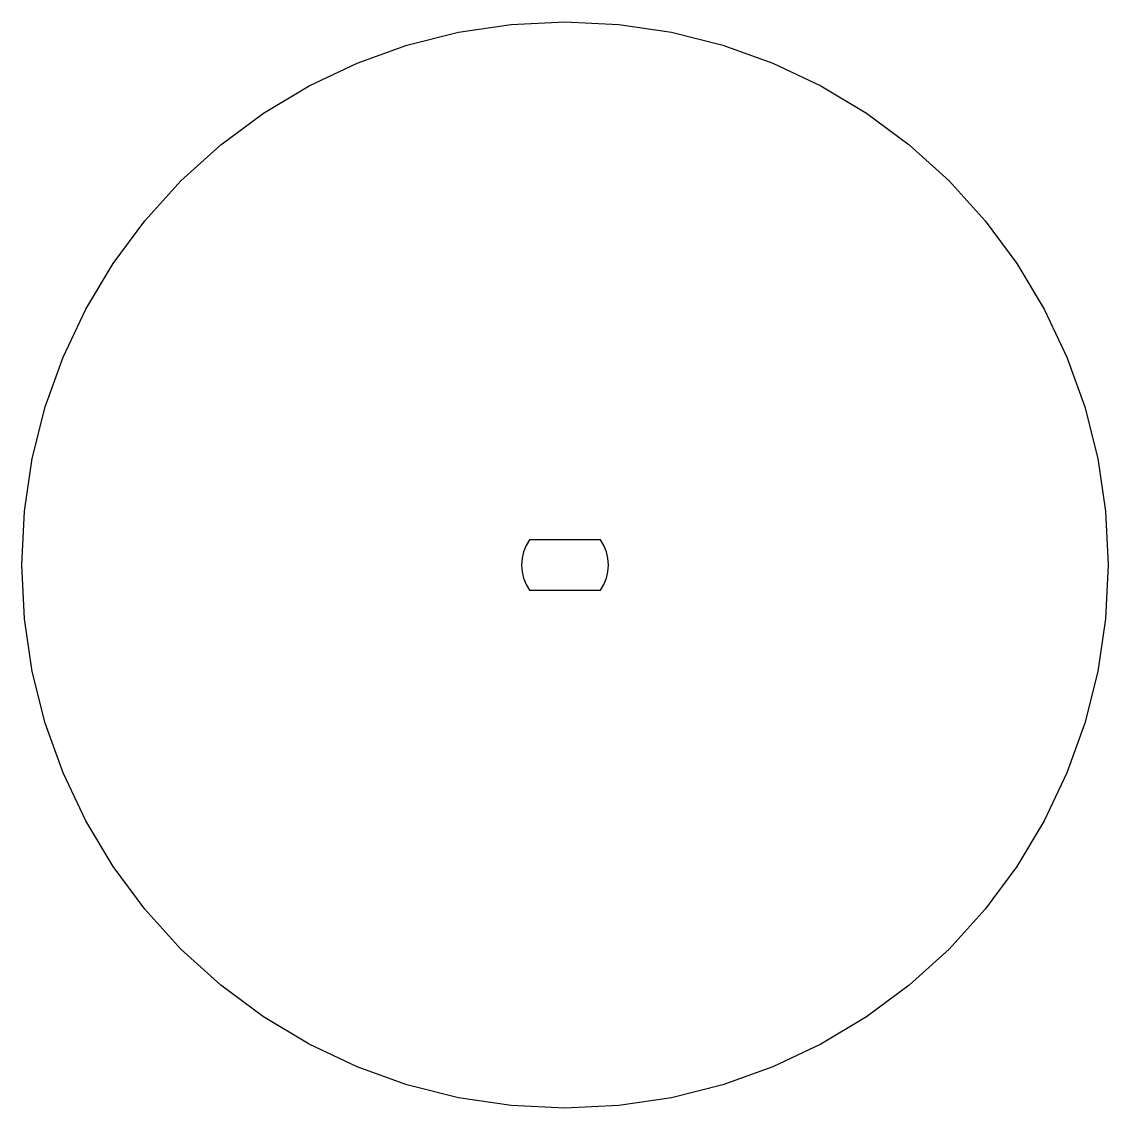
# Model space of a CAD drawing. Extents: x 0.1 to 60.1, y 0.1 to 60.1.
import ezdxf

# ---------------------------------------------------------------- set-up
doc = ezdxf.new("R2010")
doc.units = 0
doc.layers.add('Layer_1', color=7, linetype='CONTINUOUS')

msp = doc.modelspace()

# ---------------------------------------------------------------- linework, layer by layer
at = {"layer": 'Layer_1', "color": 7}
for points in [[(60.099784, 30.100004), (59.952984, 27.134903), (59.517984, 24.219904), (58.802985, 21.374905), (57.816185, 18.619506), (56.565585, 15.973306), (55.059385, 13.456007), (53.305786, 11.087308), (51.312986, 8.886808), (49.112487, 6.893909), (46.743788, 5.14031), (44.226488, 3.63421), (41.580289, 2.38361), (38.82479, 1.396711), (35.979791, 0.681811), (33.064892, 0.246811), (30.099792, 0.100011), (27.134593, 0.246811), (24.219693, 0.681811), (21.374694, 1.396711), (18.619295, 2.38361), (15.973096, 3.63421), (13.455796, 5.14031), (11.086997, 6.893909), (8.886598, 8.886808), (6.893998, 11.087308), (5.139999, 13.456007), (3.633999, 15.973306), (2.382999, 18.619506), (1.397, 21.374905), (0.682, 24.219904), (0.247, 27.134903), (0.1, 30.100004), (0.247, 33.065103), (0.682, 35.980002), (1.397, 38.825001), (2.382999, 41.5805), (3.633999, 44.2267), (5.139999, 46.743999), (6.893998, 49.112698), (8.886598, 51.313198), (11.086997, 53.306097), (13.455796, 55.059597), (15.973096, 56.565786), (18.619295, 57.816366), (21.374694, 58.803226), (24.219693, 59.518215), (27.134593, 59.953185), (30.099792, 60.099985), (33.064892, 59.953185), (35.979791, 59.518215), (38.82479, 58.803226), (41.580289, 57.816366), (44.226488, 56.565786), (46.743788, 55.059597), (49.112487, 53.306097), (51.312986, 51.313198), (53.305786, 49.112698), (55.059385, 46.743999), (56.565585, 44.2267), (57.816185, 41.5805), (58.802985, 38.825001), (59.517984, 35.980002), (59.952984, 33.065103), (60.099784, 30.100004), (60.099784, 30.100004)], [(28.146566, 31.492124), (27.954542, 31.173354), (27.814588, 30.830957), (27.72899, 30.471045), (27.699526, 30.09994), (27.72899, 29.7291), (27.814588, 29.369188), (27.954542, 29.02679), (28.146566, 28.70802), (32.05283, 28.70802), (32.245108, 29.02679), (32.384808, 29.369188), (32.47066, 29.7291), (32.49987, 30.09994), (32.470914, 30.47078), (32.385824, 30.830693), (32.246378, 31.173354), (32.054862, 31.492124)]]:
    msp.add_lwpolyline(points, close=True, dxfattribs=at)

doc.saveas('drawing.dxf')
